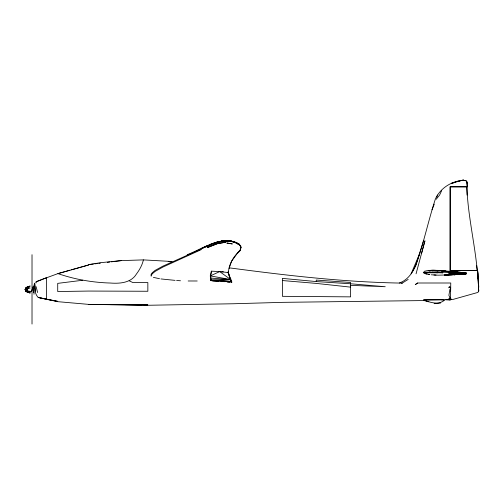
<?xml version="1.0" encoding="UTF-8"?>
<svg xmlns="http://www.w3.org/2000/svg" width="504" height="504" viewBox="0 0 504 504"><rect width="100%" height="100%" fill="white"/><g stroke="black" fill="none" stroke-linecap="round" stroke-linejoin="round"><path stroke-width="0.76" d="M450.923 270.516L450.349 273.792L450.349 186.795L467.246 186.795L466.887 181.635L465.772 180.426C453.398 179.796 440.238 187.664 435.292 199.269C428.23 221.124 423.581 243.697 415.794 265.318C412.587 272.973 407.484 280.161 399.351 283.002M450.626 291.029L450.765 283.002L417.671 283.002L415.271 284.609L417.677 283.002M449.146 287.349L450.671 287.349L450.519 299.382L453.165 299.382L477.905 292.414L478.737 291.022L477.653 270.516L450.349 270.516M463.157 273.174L463.132 273.792L464.631 274.138L465.608 274.138L465.639 273.326M221.483 281.125L210.767 280.627L210.294 275.89L219.706 271.599L228.394 272.57L228.444 271.845M231.752 282.473L231.815 281.667M230.763 278.8L231.418 281.402L210.653 279.846L230.693 279.575L228.066 271.845L231.355 282.209L228.016 272.57M229.087 268.349L231.563 261.274L237.919 252.479L240.206 250.047L240.969 247.237L240.66 245.82C232.533 237.8 219.523 240.635 210.073 244.497M187.186 254.709C203.062 248.718 221.899 234.297 239.28 244.232L240.969 247.237L240.137 250.526L237.857 252.983M240.206 250.047L240.137 250.526C233.673 256.12 228.948 263.901 228.394 272.57M239.211 244.623L239.28 244.232C232.344 240.112 224.022 239.866 216.474 242.399C224.469 240.433 234.669 239.173 240.584 246.254L240.887 247.684L240.137 250.526L237.919 252.479M240.584 246.254L240.66 245.82C234.643 240.572 225.716 239.652 218.289 242.103L224.33 240.685L227.518 240.679L235.009 242.191M449.927 289.321L448.894 295.357L450.916 299.641L449.927 299.968L445.857 299.716M211.693 271.165L210.672 275.89L211.138 280.627M448.113 275.001L444.383 275.14L465.986 274.138L466.017 273.326M416.065 273.792L424.935 240.817L421.552 253.355M172.072 261.513L143.419 259.888C142.229 265.016 139.677 269.709 136.521 273.899C131.122 282.977 119.801 283.746 110.37 283.034C92.578 282.536 74.743 279.392 57.947 273.609L36.301 281.534M436.848 197.159L437.491 195.048M423.524 240.817L415.794 265.318L411.1 273.792L419.8 253.355M449.303 286.568L448.894 287.847L449.927 286.789M432.016 209.765L434.253 204.17M29.547 292.856L27.632 292.163L25.2 289.687L25.88 288.439L30.183 285.982L25.88 288.08L25.2 289.687L25.88 291.091L27.632 292.364L27.632 286.707L25.88 287.973L25.2 289.687L25.88 290.984L27.632 292.364L25.88 290.972L25.2 289.687L25.88 288.093L27.632 286.707M460.669 272.677L458.375 272.399L466.408 272.966L466.219 273.395L464.455 273.678L459.717 273.804M441.712 190.525L439.614 195.048L436.206 199.269M466.408 272.966L456.177 272.078L443.161 271.889L437.522 272.034L437.34 272.387L437.504 272.777L442.846 272.765L437.522 272.034L423.297 272.242M427.285 272.305L432.659 272.349L432.86 271.965M429.509 271.921L429.288 272.33L430.718 272.185M29.547 286.392L25.88 288.42L25.2 289.687L25.88 290.625L30.183 293.063L25.88 290.984L27.632 292.144M33.05 287.708L33.837 286.266L33.169 286.354L32.092 290.279L30.694 291.829L32.111 289.636M423.599 299.924L440.546 299.754L444.547 300.182C438.392 305.386 430.189 302.444 423.599 299.924L448.894 299.697L449.927 297.832L449.927 299.968L450.916 299.086M151.017 275.266L151.181 274.214L152.328 272.683L155.137 270.371L162.912 266.137L201.153 249.058L201.55 248.447L213.709 244.144C215.573 241.888 219.234 241.555 222.012 241.46L223.133 240.918L227.518 240.679L230.643 241.101L231.229 241.643M449.927 299.968L450.916 298.406M209.828 245.051L207.037 245.965L201.153 249.058M213.709 244.144L219.99 241.46M443.161 271.889L448.774 272.028L450.412 271.599L461.122 272.437L456.819 271.921L455.654 272.538L448.415 272.475L464.266 272.891M25.88 288.439L27.632 286.902L29.547 286.234M25.88 288.093L27.632 286.921L25.88 287.973L25.88 291.091M28.904 287.664L25.2 289.687L29.547 292.704M401.694 283.424L408.19 279.386M201.153 249.675L163.012 267.013L155.251 271.328L152.441 273.615L151.301 275.197L151.137 276.242M225.534 240.629L228.224 240.641M201.55 248.447L207.037 245.965M453.959 274.693L464.631 274.138L463.976 273.3L463.132 273.792L453.965 274.724L464.631 274.138L465.709 273.735L464.556 273.445M217.256 242.531L214.011 243.671L222.012 241.46M424.16 271.335L428.066 270.446L437.995 270.358M237.857 244.635L239.28 244.232M69.943 270.238L57.947 273.609L88.685 264.972L71.442 269.816M25.88 289.523L25.2 289.687L27.632 290.644L25.88 290.644L30.183 292.213L25.88 289.523L27.632 289.51L25.88 288.924L25.2 289.687L27.632 287.551L30.183 288.036L25.88 288.924L27.632 288.471L25.88 288.42M27.632 291.551L29.547 291.161M461.286 272.916L450.217 273.477L448.736 272.947L452.598 273.149L458.709 272.368L458.886 272.935L459.711 273.174L462.533 272.828L459.768 272.116M221.514 241.183L223.133 240.918L214.773 243.06L217.898 242.651M93.353 264.039L88.685 264.613L100.693 262.678L121.351 260.606L143.419 259.888M94.91 263.85L97.24 263.56M98.797 263.372L100.353 263.183M107.352 262.319L109.683 262.036M111.239 261.847L121.351 260.606M457.43 273.395L455.843 272.866L448.736 272.947L457.43 273.395L462.533 272.828L450.217 273.477M82.751 280.249L57.714 283.368L57.714 291.533L88.748 291.06L147.848 291.262L147.848 282.574L132.861 282.574L129.175 280.785M434.158 303.685L440.546 303.068M454.337 274.724L454.325 274.308L446.783 274.39L458.174 273.937M453.953 274.422L463.132 273.792L462.874 273.206M423.555 272.815L437.504 272.777L432.659 272.349L437.522 272.034M453.953 274.308L463.132 273.792L453.531 274.321M453.965 274.724L465.608 274.138M444.383 275.14L465.986 274.138M453.959 274.611L464.631 274.138M428.778 270.415L433.749 270.207L444.295 270.805L439.022 270.503M459.711 273.174L452.598 273.149L453.38 273.395M452.252 274.825L438.165 275.171L431.311 274.787M227.89 240.792L231.216 241.17M431.613 270.238L436.76 270.377M197.215 280.993L188.175 280.98M423.599 300.567L282.385 302.356L233.157 303.761L147.848 305.273L88.786 304.391L57.714 301.669L38.197 297.454C34.48 293.92 34.751 287.923 34.719 283.154L35.557 291.167M461.191 180.426L465.772 180.426L467.252 183.217M466.868 186.839L449.971 186.839L449.971 270.553L477.275 270.553C474.617 242.556 467.832 214.975 466.868 186.839L467.107 195.086M141.637 304.838L88.786 304.391L109.765 304.548M110.37 304.674L147.848 304.838L125.313 304.668M221.798 271.807L223.367 271.82M25.88 289.548L27.632 289.561L25.88 290.147L27.632 290.594M432.659 272.349L442.846 272.765M443.835 271.625L456.177 272.078L450.412 271.599L452.636 271.902M402.368 283.103C345.681 282.246 289.302 275.801 233.157 268.355L229.295 267.87M449.303 271.813L456.177 272.078M433.931 275.008L436.048 275.089M210.767 280.627L231.141 281.421L221.105 281.125L231.733 282.209M350.62 285.346L385.226 286.726L350.62 283.777L316.26 281.572L282.385 278.384L282.385 296.321L350.62 296.869L350.62 282.486L316.26 280.067L316.26 281.572M212.644 280.967L218.553 281.245M220.084 271.599L211.315 271.165L210.294 275.89L230.693 279.575L219.706 271.599M453.512 272.034L441.529 270.824L455.465 271.599M175.064 280.369L160.94 278.939M176.614 280.482L180.489 280.766M439.4 270.434L444.295 270.805M210.615 278.063L230.693 279.575M168.216 261.57L171.31 261.828M282.385 280.539L316.26 283.406L350.62 287.141M438.656 270.383L444.308 270.868M444.011 270.887L445.53 271.032M441.529 270.824L452.012 271.877M222.239 281.465L224.431 281.698M227.361 282.007L229.553 282.24M455.351 272.154L460.492 272.74L458.287 272.443M455.383 272.286L460.625 272.929L455.383 272.292L460.095 272.84M452.359 271.681L454.255 271.914M455.396 272.047L456.914 272.229M455.345 272.091L456.819 272.267M455.433 272.236L460.095 272.815L453.877 272.002L460.625 272.903M454.255 272.002L453.613 271.921L461.286 273.124M455.433 272.185L460.095 272.796M428.337 274.415L429.811 274.636L424.078 273.206M46.406 299.281L57.714 301.348L38.197 297.454L46.406 299.281L46.406 277.698L35.576 282.196L36.458 282.876M159.503 278.706L153.392 277.376M456.819 271.921L458.709 272.368L455.654 272.538L455.843 272.866M425.3 273.735L427.027 274.163M423.599 300.403L428.822 301.795M229.61 240.767L234.19 242.046L233.528 241.838M232.476 241.826L237.082 243.293M33.573 291.81L33.913 292.314M36.086 286.618L37.617 292.541M477.861 274.315L477.59 270.516L478.737 291.022M476.614 265.362L477.212 270.553M477.59 270.516L478.327 279.386M478.031 276.601L478.8 287.248M466.887 181.635L467.246 186.795M448.894 298.538L448.894 299.697M34.014 284.848L34.014 294.216M33.541 286.285L33.541 292.226M32.017 254.696L32.017 324.047M217.571 243.596L207.302 247.596L217.571 243.596L225.691 242.248L217.571 243.596M456.328 181.635L452.68 183.217L451.697 183.217L463.586 179.953L456.328 181.635M232.224 243.917L226.882 243.01L232.224 243.917"/></g></svg>
